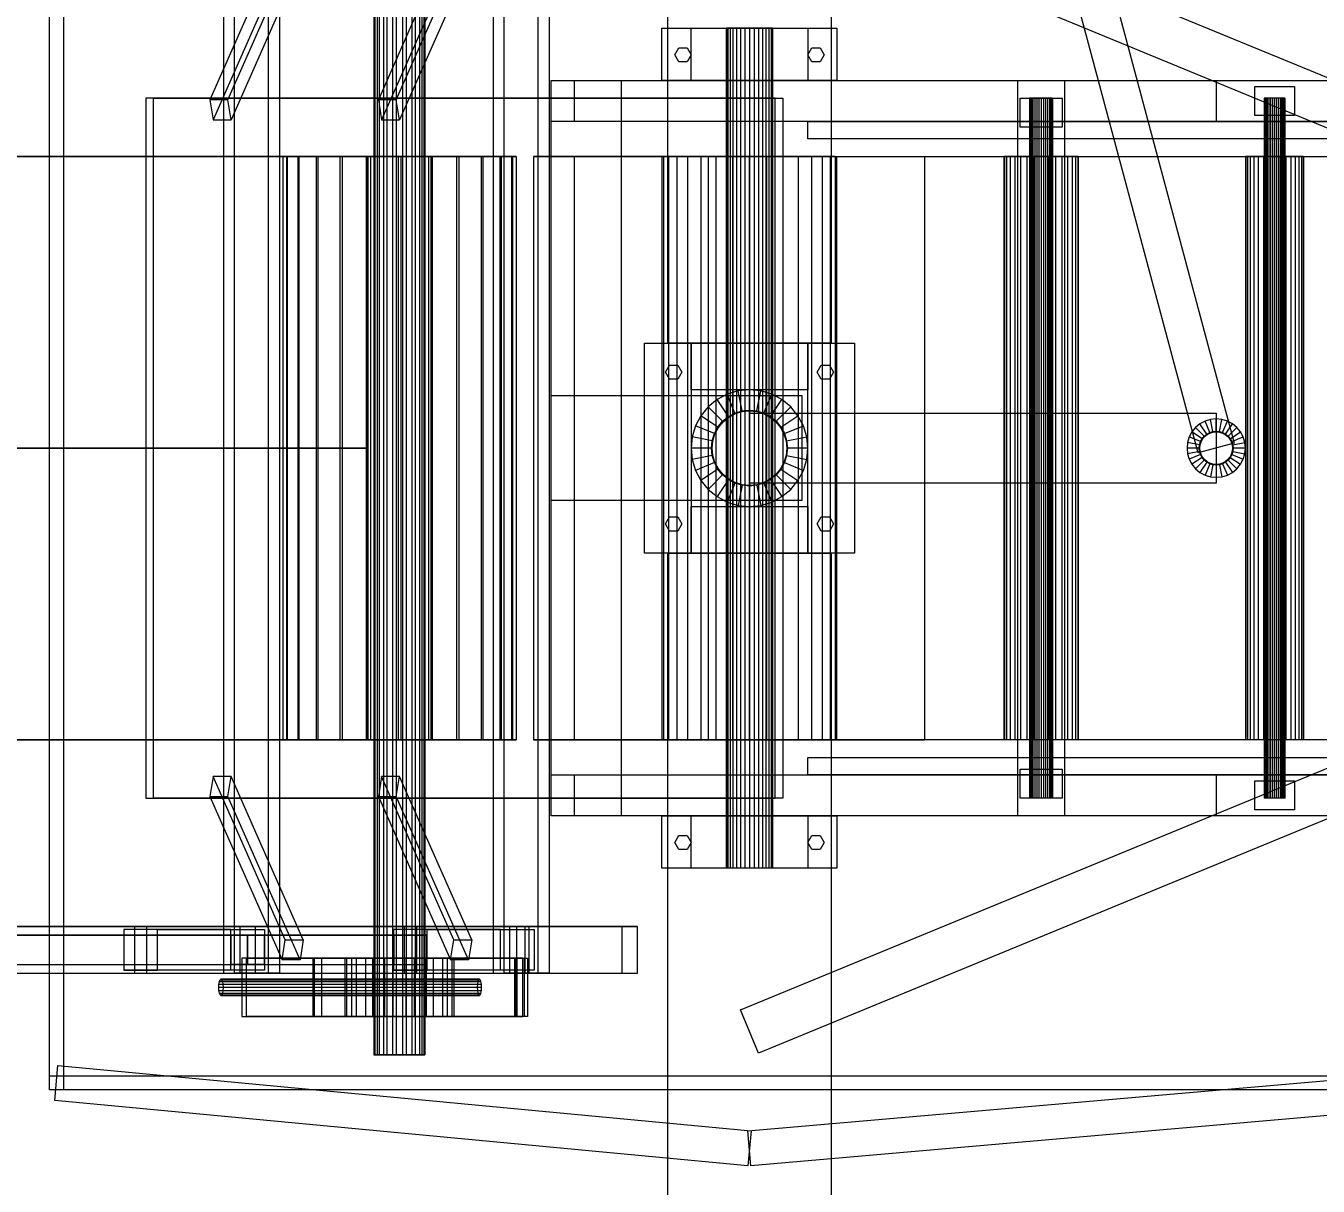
# Model space of a CAD drawing. Header units: millimetres. Extents: x -191664 to 191490, y -197311 to 10263.
# Drawn here: x 36597 to 37705, y -18632 to -17638 of the extents above; entities that cross this region are included whole.
import ezdxf

# ---------------------------------------------------------------- set-up
doc = ezdxf.new("R2010")
doc.units = ezdxf.units.MM
for name, color, linetype, lineweight in [('COTAS_INSTALACION_P', 30, 'Continuous', 0), ('superior_C03', 7, 'Continuous', 0), ('superior_C03-traverse', 7, 'Continuous', 0), ('superior_secador', 7, 'Continuous', 0)]:
    doc.layers.add(name, color=color, linetype=linetype, lineweight=lineweight)
doc.dimstyles.new('PLANTA_100', dxfattribs={"dimtxt": 250, "dimasz": 150, "dimexe": 150, "dimexo": 80, "dimgap": 100, "dimtad": 1, "dimtih": 1, "dimtoh": 1, "dimdec": 1, "dimdsep": 46, "dimcen": 0.09, "dimclrd": 1, "dimclre": 1, "dimclrt": 1, "dimadec": 0, "dimazin": 0, "dimtfac": 1, "dimtdec": 4, "dimtofl": 0, "dimtmove": 0, "dimatfit": 3, "dimfxl": 1, "dimtolj": 1, "dimtzin": 0, "dimarcsym": 0})

# ---------------------------------------------------------------- blocks, each defined once
blk = doc.blocks.new('*D5')
at = {"layer": 'COTAS_INSTALACION_P', "color": 1, "lineweight": -2, "transparency": 16777216}
for p, q in [((-1000, -18080), (-1000, -25850)), ((60117.1, -18080), (60117.1, -25850)), ((-850, -25700), (59967.1, -25700))]:
    blk.add_line(p, q, dxfattribs=at)
at = {"layer": 'COTAS_INSTALACION_P', "color": 1, "transparency": 16777216}
for points in [[(-850, -25675), (-850, -25725), (-1000, -25700)], [(59967.1, -25675), (59967.1, -25725), (60117.1, -25700)]]:
    blk.add_solid(points, dxfattribs=at)
at = {"layer": 'Defpoints', "color": 0, "transparency": 16777216}
for p in [(-1000, -18000), (60117.1, -18000), (60117.1, -25700)]:
    blk.add_point(p, dxfattribs=at)

msp = doc.modelspace()

# ---------------------------------------------------------------- linework, layer by layer
at = {"layer": 'superior_C03', "color": 9, "true_color": 0xb8c2c5}
for p, q in [((36895.27, -17480), (36895.27, -18520)), ((36895.93, -17480), (36895.93, -18520)), ((36897.94, -17480), (36897.94, -18520)), ((36899.81, -17480), (36899.81, -18520)), ((36903.53, -17480), (36903.53, -18520)), ((36906.32, -17480), (36906.32, -18520)), ((36911.19, -17480), (36911.19, -18520)), ((36914.48, -17480), (36914.48, -18520)), ((36919.75, -17480), (36919.75, -18520)), ((36923.04, -17480), (36923.04, -18520)), ((36927.91, -17480), (36927.91, -18520)), ((36930.7, -17480), (36930.7, -18520)), ((36934.42, -17480), (36934.42, -18520)), ((36936.29, -17480), (36936.29, -18520)), ((36938.3, -18520), (36938.3, -17480)), ((36938.96, -17480), (36938.96, -18520)), ((36762.28, -18462), (36762.43, -18459.32)), ((36762.43, -18464.68), (36762.28, -18462)), ((36762.28, -18462), (36983.79, -18462)), ((36762.43, -18459.32), (36762.84, -18457.05)), ((36762.43, -18459.32), (36983.93, -18459.32)), ((36762.84, -18457.05), (36763.45, -18455.53)), ((36762.84, -18457.05), (36984.34, -18457.05)), ((36763.45, -18455.53), (36764.17, -18455)), ((36763.45, -18455.53), (36984.95, -18455.53)), ((36764.17, -18455), (36764.89, -18455.53)), ((36985.67, -18455), (36764.17, -18455)), ((36764.89, -18455.53), (36765.5, -18457.05)), ((36764.89, -18455.53), (36986.39, -18455.53)), ((36765.5, -18457.05), (36765.91, -18459.32)), ((36765.5, -18457.05), (36987, -18457.05)), ((36765.91, -18459.32), (36766.05, -18462)), ((36765.91, -18459.32), (36987.41, -18459.32)), ((36766.05, -18462), (36765.91, -18464.68)), ((36766.05, -18462), (36987.56, -18462)), ((36983.93, -18459.32), (36983.79, -18462)), ((36983.79, -18462), (36983.93, -18464.68)), ((36984.34, -18457.05), (36983.93, -18459.32)), ((36984.95, -18455.53), (36984.34, -18457.05)), ((36985.67, -18455), (36984.95, -18455.53)), ((36986.39, -18455.53), (36985.67, -18455)), ((36987, -18457.05), (36986.39, -18455.53)), ((36987.41, -18459.32), (36987, -18457.05)), ((36987.56, -18462), (36987.41, -18459.32)), ((36987.41, -18464.68), (36987.56, -18462)), ((36762.84, -18466.95), (36762.43, -18464.68)), ((36762.43, -18464.68), (36983.93, -18464.68)), ((36763.45, -18468.47), (36762.84, -18466.95)), ((36762.84, -18466.95), (36984.34, -18466.95)), ((36764.17, -18469), (36763.45, -18468.47)), ((36763.45, -18468.47), (36984.95, -18468.47)), ((36764.89, -18468.47), (36764.17, -18469)), ((36764.17, -18469), (36985.67, -18469)), ((36765.5, -18466.95), (36764.89, -18468.47)), ((36764.89, -18468.47), (36986.39, -18468.47)), ((36765.91, -18464.68), (36765.5, -18466.95)), ((36765.5, -18466.95), (36987, -18466.95)), ((36765.91, -18464.68), (36987.41, -18464.68)), ((36983.93, -18464.68), (36984.34, -18466.95)), ((36984.34, -18466.95), (36984.95, -18468.47)), ((36984.95, -18468.47), (36985.67, -18469)), ((36985.67, -18469), (36986.39, -18468.47)), ((36986.39, -18468.47), (36987, -18466.95)), ((36987, -18466.95), (36987.41, -18464.68)), ((36897.94, -18520), (36895.27, -18520)), ((36895.27, -18520), (36895.93, -18520)), ((36895.93, -18520), (36899.81, -18520)), ((36903.53, -18520), (36897.94, -18520)), ((36899.81, -18520), (36906.32, -18520)), ((36911.19, -18520), (36903.53, -18520)), ((36906.32, -18520), (36914.48, -18520)), ((36919.75, -18520), (36911.19, -18520)), ((36914.48, -18520), (36923.04, -18520)), ((36927.91, -18520), (36919.75, -18520)), ((36923.04, -18520), (36930.7, -18520)), ((36934.42, -18520), (36927.91, -18520)), ((36930.7, -18520), (36936.29, -18520)), ((36938.3, -18520), (36934.42, -18520)), ((36936.29, -18520), (36938.96, -18520)), ((36938.96, -18520), (36938.3, -18520))]:
    msp.add_line(p, q, dxfattribs=at)
at = {"layer": 'superior_C03', "color": 139, "true_color": 0x354b57}
for p, q in [((36766.37, -17550), (36766.37, -18450)), ((36775.79, -18450), (36775.79, -17550)), ((36804.89, -18450), (36804.89, -17550)), ((36814.31, -17550), (36814.31, -18450)), ((36997.5, -17550), (36997.5, -18450)), ((37006.92, -18450), (37006.92, -17550)), ((37036.02, -18450), (37036.02, -17550)), ((37045.45, -17550), (37045.45, -18450)), ((36816.55, -17561.46), (36754.61, -17701.46)), ((36770.02, -17701.46), (36831.96, -17561.46)), ((36961.01, -17561.46), (36899.07, -17701.46)), ((36914.48, -17701.46), (36976.42, -17561.46)), ((36819.35, -17578.54), (36757.41, -17718.54)), ((36834.76, -17578.54), (36772.82, -17718.54)), ((36963.81, -17578.54), (36901.87, -17718.54)), ((36979.22, -17578.54), (36917.28, -17718.54)), ((36770.02, -17701.46), (36754.61, -17701.46)), ((36754.61, -17701.46), (36757.41, -17718.54)), ((36772.82, -17718.54), (36770.02, -17701.46)), ((36914.48, -17701.46), (36899.07, -17701.46)), ((36899.07, -17701.46), (36901.87, -17718.54)), ((36917.28, -17718.54), (36914.48, -17701.46)), ((36757.41, -17718.54), (36772.82, -17718.54)), ((36901.87, -17718.54), (36917.28, -17718.54)), ((36757.41, -18281.46), (36754.61, -18298.54)), ((36772.82, -18281.46), (36757.41, -18281.46)), ((36819.35, -18421.46), (36757.41, -18281.46)), ((36770.02, -18298.54), (36772.82, -18281.46)), ((36834.76, -18421.46), (36772.82, -18281.46)), ((36901.87, -18281.46), (36899.07, -18298.54)), ((36917.28, -18281.46), (36901.87, -18281.46)), ((36963.81, -18421.46), (36901.87, -18281.46)), ((36914.48, -18298.54), (36917.28, -18281.46)), ((36979.22, -18421.46), (36917.28, -18281.46)), ((36754.61, -18298.54), (36770.02, -18298.54)), ((36754.61, -18298.54), (36816.55, -18438.54)), ((36831.96, -18438.54), (36770.02, -18298.54)), ((36899.07, -18298.54), (36914.48, -18298.54)), ((36899.07, -18298.54), (36961.01, -18438.54)), ((36976.42, -18438.54), (36914.48, -18298.54)), ((36690.02, -18410), (35534.36, -18410)), ((35539.69, -18417.5), (36786.92, -18417.5)), ((36787.03, -18417.5), (35539.8, -18417.5)), ((35545.13, -18410), (36700.79, -18410)), ((36780.24, -18410), (35624.58, -18410)), ((35638.04, -18410), (36793.71, -18410)), ((36709.85, -18412.5), (36680.96, -18412.5)), ((36680.96, -18412.5), (36680.96, -18447.5)), ((36772.53, -18412.5), (36680.96, -18412.5)), ((36690.02, -18410), (36690.02, -18450)), ((36700.79, -18410), (36690.02, -18410)), ((36921.16, -18410), (36690.02, -18410)), ((36700.79, -18450), (36700.79, -18410)), ((36700.79, -18410), (36931.93, -18410)), ((36709.85, -18447.5), (36709.85, -18412.5)), ((36709.85, -18412.5), (36801.42, -18412.5)), ((36772.53, -18447.5), (36772.53, -18412.5)), ((36772.53, -18412.5), (36801.42, -18412.5)), ((36772.84, -18417.5), (36801.11, -18417.5)), ((36772.84, -18442.5), (36772.84, -18417.5)), ((36912.41, -18417.5), (36772.84, -18417.5)), ((36780.24, -18410), (36780.24, -18450)), ((36793.71, -18410), (36780.24, -18410)), ((37011.37, -18410), (36780.24, -18410)), ((36786.92, -18442.5), (36786.92, -18417.5)), ((36786.92, -18417.5), (36787.03, -18417.5)), ((36787.03, -18417.5), (36787.03, -18442.5)), ((36793.71, -18450), (36793.71, -18410)), ((36793.71, -18410), (37024.84, -18410)), ((36801.11, -18417.5), (36801.11, -18442.5)), ((36801.11, -18417.5), (36940.67, -18417.5)), ((36801.42, -18412.5), (36801.42, -18447.5)), ((36940.99, -18412.5), (36912.1, -18412.5)), ((36912.1, -18412.5), (36912.1, -18447.5)), ((37003.66, -18412.5), (36912.1, -18412.5)), ((36912.41, -18417.5), (36912.41, -18442.5)), ((36940.67, -18417.5), (36912.41, -18417.5)), ((36921.16, -18410), (36921.16, -18450)), ((36931.93, -18410), (36921.16, -18410)), ((37017.46, -18410), (36921.16, -18410)), ((36931.93, -18450), (36931.93, -18410)), ((36931.93, -18410), (37028.23, -18410)), ((36940.67, -18442.5), (36940.67, -18417.5)), ((36940.99, -18447.5), (36940.99, -18412.5)), ((36940.99, -18412.5), (37032.55, -18412.5)), ((37003.66, -18447.5), (37003.66, -18412.5)), ((37003.66, -18412.5), (37032.55, -18412.5)), ((37011.37, -18410), (37011.37, -18450)), ((37024.84, -18410), (37011.37, -18410)), ((37107.68, -18410), (37011.37, -18410)), ((37017.46, -18410), (37017.46, -18450)), ((37028.23, -18410), (37017.46, -18410)), ((37024.84, -18450), (37024.84, -18410)), ((37024.84, -18410), (37121.14, -18410)), ((37028.23, -18450), (37028.23, -18410)), ((37032.55, -18412.5), (37032.55, -18447.5)), ((37107.68, -18410), (37107.68, -18450)), ((37121.14, -18410), (37107.68, -18410)), ((37121.14, -18450), (37121.14, -18410)), ((36816.55, -18438.54), (36819.35, -18421.46)), ((36819.35, -18421.46), (36834.76, -18421.46)), ((36834.76, -18421.46), (36831.96, -18438.54)), ((36961.01, -18438.54), (36963.81, -18421.46)), ((36963.81, -18421.46), (36979.22, -18421.46)), ((36979.22, -18421.46), (36976.42, -18438.54)), ((36831.96, -18438.54), (36816.55, -18438.54)), ((37016.18, -18437), (36842.83, -18437)), ((36842.83, -18437), (36842.83, -18487)), ((36844.45, -18437), (36842.83, -18437)), ((36844.45, -18487), (36844.45, -18437)), ((36844.45, -18437), (37017.79, -18437)), ((36976.42, -18438.54), (36961.01, -18438.54)), ((37016.18, -18487), (37016.18, -18437)), ((37016.18, -18437), (37017.79, -18437)), ((37017.79, -18437), (37017.79, -18487)), ((35534.36, -18450), (36690.02, -18450)), ((35539.69, -18442.5), (36786.92, -18442.5)), ((35539.8, -18442.5), (36787.03, -18442.5)), ((35545.13, -18450), (36700.79, -18450)), ((35624.58, -18450), (36780.24, -18450)), ((35638.04, -18450), (36793.71, -18450)), ((36680.96, -18447.5), (36709.85, -18447.5)), ((36772.53, -18447.5), (36680.96, -18447.5)), ((36690.02, -18450), (36700.79, -18450)), ((36690.02, -18450), (36921.16, -18450)), ((36700.79, -18450), (36931.93, -18450)), ((36801.42, -18447.5), (36709.85, -18447.5)), ((36766.37, -18450), (36804.89, -18450)), ((36766.37, -18450), (36775.79, -18450)), ((36801.42, -18447.5), (36772.53, -18447.5)), ((36801.11, -18442.5), (36772.84, -18442.5)), ((36772.84, -18442.5), (36912.41, -18442.5)), ((36814.31, -18450), (36775.79, -18450)), ((36780.24, -18450), (36793.71, -18450)), ((36780.24, -18450), (37011.37, -18450)), ((36787.03, -18442.5), (36786.92, -18442.5)), ((36793.71, -18450), (37024.84, -18450)), ((36801.11, -18442.5), (36940.67, -18442.5)), ((36814.31, -18450), (36804.89, -18450)), ((36912.1, -18447.5), (36940.99, -18447.5)), ((37003.66, -18447.5), (36912.1, -18447.5)), ((36912.41, -18442.5), (36940.67, -18442.5)), ((36921.16, -18450), (36931.93, -18450)), ((36921.16, -18450), (37017.46, -18450)), ((36931.93, -18450), (37028.23, -18450)), ((37032.55, -18447.5), (36940.99, -18447.5)), ((36997.5, -18450), (37036.02, -18450)), ((36997.5, -18450), (37006.92, -18450)), ((37032.55, -18447.5), (37003.66, -18447.5)), ((37045.45, -18450), (37006.92, -18450)), ((37011.37, -18450), (37024.84, -18450)), ((37011.37, -18450), (37107.68, -18450)), ((37017.46, -18450), (37028.23, -18450)), ((37024.84, -18450), (37121.14, -18450)), ((37045.45, -18450), (37036.02, -18450)), ((37107.68, -18450), (37121.14, -18450)), ((36842.83, -18487), (37016.18, -18487)), ((36842.83, -18487), (36844.45, -18487)), ((37017.79, -18487), (36844.45, -18487)), ((37017.79, -18487), (37016.18, -18487))]:
    msp.add_line(p, q, dxfattribs=at)
at = {"layer": 'superior_C03', "color": 9, "true_color": 0xb5c3c9}
for p, q in [((37239.05, -17700), (36699.74, -17700)), ((36699.74, -17700), (36699.74, -18300)), ((36706.47, -17700), (36699.74, -17700)), ((36706.47, -18300), (36706.47, -17700)), ((36706.47, -17700), (37245.78, -17700)), ((37239.05, -18300), (37239.05, -17700)), ((37239.05, -17700), (37245.78, -17700)), ((37245.78, -17700), (37245.78, -18300)), ((36699.74, -18300), (37239.05, -18300)), ((36699.74, -18300), (36706.47, -18300)), ((37245.78, -18300), (36706.47, -18300)), ((37245.78, -18300), (37239.05, -18300))]:
    msp.add_line(p, q, dxfattribs=at)
at = {"layer": 'superior_C03', "color": 251, "true_color": 0x586d65}
for p, q in [((27467.6, -17750), (36944.05, -17750)), ((36945.39, -17750), (27468.94, -17750)), ((36944.05, -17750), (36944.05, -18250)), ((36945.39, -17750), (36944.05, -17750)), ((36945.39, -18250), (36945.39, -17750)), ((36944.05, -18250), (27467.6, -18250)), ((27468.94, -18250), (36945.39, -18250)), ((36944.05, -18250), (36945.39, -18250))]:
    msp.add_line(p, q, dxfattribs=at)
at = {"layer": 'superior_C03', "color": 139, "true_color": 0x345e4e}
for p, q in [((36243.32, -17750), (36888.57, -17750)), ((36890.18, -17750), (36244.94, -17750)), ((36888.57, -17750), (36888.57, -18000)), ((36888.57, -17750), (36890.18, -17750)), ((36890.18, -18000), (36890.18, -17750)), ((36243.32, -18000), (36888.57, -18000)), ((36890.18, -18000), (36244.94, -18000)), ((36888.57, -18000), (36888.57, -18250)), ((36890.18, -18000), (36888.57, -18000)), ((36890.18, -18250), (36890.18, -18000)), ((36243.32, -18250), (36888.57, -18250)), ((36244.94, -18250), (36890.18, -18250)), ((36888.57, -18250), (36890.18, -18250))]:
    msp.add_line(p, q, dxfattribs=at)
at = {"layer": 'superior_C03', "color": 8, "true_color": 0x697a83}
for p, q in [((36820.81, -17750), (36817.12, -17750)), ((36817.12, -17750), (36820.25, -17750)), ((36817.12, -17750), (36817.12, -18250)), ((36820.25, -17750), (36829.97, -17750)), ((36820.25, -17750), (36820.25, -18250)), ((36831.06, -17750), (36820.81, -17750)), ((36820.81, -17750), (36820.81, -18250)), ((36829.97, -17750), (36845.64, -17750)), ((36829.97, -17750), (36829.97, -18250)), ((36847.18, -17750), (36831.06, -17750)), ((36831.06, -17750), (36831.06, -18250)), ((36845.64, -17750), (36866.18, -17750)), ((36845.64, -17750), (36845.64, -18250)), ((36868.06, -17750), (36847.18, -17750)), ((36847.18, -17750), (36847.18, -18250)), ((36866.18, -17750), (36890.18, -17750)), ((36866.18, -17750), (36866.18, -18250)), ((36892.29, -17750), (36868.06, -17750)), ((36868.06, -17750), (36868.06, -18250)), ((36890.18, -17750), (36916.03, -17750)), ((36890.18, -17750), (36890.18, -18250)), ((36918.2, -17750), (36892.29, -17750)), ((36892.29, -17750), (36892.29, -18250)), ((36916.03, -17750), (36941.95, -17750)), ((36916.03, -17750), (36916.03, -18250)), ((36944.05, -17750), (36918.2, -17750)), ((36918.2, -17750), (36918.2, -18250)), ((36941.95, -17750), (36966.17, -17750)), ((36941.95, -17750), (36941.95, -18250)), ((36968.05, -17750), (36944.05, -17750)), ((36966.17, -17750), (36987.05, -17750)), ((36966.17, -17750), (36966.17, -18250)), ((36988.59, -17750), (36968.05, -17750)), ((36968.05, -17750), (36968.05, -18250)), ((36987.05, -17750), (37003.17, -17750)), ((36987.05, -17750), (36987.05, -18250)), ((37004.26, -17750), (36988.59, -17750)), ((36988.59, -17750), (36988.59, -18250)), ((37003.17, -17750), (37013.42, -17750)), ((37003.17, -17750), (37003.17, -18250)), ((37013.98, -17750), (37004.26, -17750)), ((37004.26, -17750), (37004.26, -18250)), ((37013.42, -17750), (37017.11, -17750)), ((37013.42, -18250), (37013.42, -17750)), ((37017.11, -17750), (37013.98, -17750)), ((37013.98, -17750), (37013.98, -18250)), ((37017.11, -17750), (37017.11, -18250)), ((36820.25, -18250), (36817.12, -18250)), ((36817.12, -18250), (36820.81, -18250)), ((36829.97, -18250), (36820.25, -18250)), ((36820.81, -18250), (36831.06, -18250)), ((36845.64, -18250), (36829.97, -18250)), ((36831.06, -18250), (36847.18, -18250)), ((36866.18, -18250), (36845.64, -18250)), ((36847.18, -18250), (36868.06, -18250)), ((36890.18, -18250), (36866.18, -18250)), ((36868.06, -18250), (36892.29, -18250)), ((36916.03, -18250), (36890.18, -18250)), ((36892.29, -18250), (36918.2, -18250)), ((36941.95, -18250), (36916.03, -18250)), ((36918.2, -18250), (36944.05, -18250)), ((36966.17, -18250), (36941.95, -18250)), ((36944.05, -18250), (36968.05, -18250)), ((36987.05, -18250), (36966.17, -18250)), ((36968.05, -18250), (36988.59, -18250)), ((37003.17, -18250), (36987.05, -18250)), ((36988.59, -18250), (37004.26, -18250)), ((37013.42, -18250), (37003.17, -18250)), ((37004.26, -18250), (37013.98, -18250)), ((37017.11, -18250), (37013.42, -18250)), ((37013.98, -18250), (37017.11, -18250))]:
    msp.add_line(p, q, dxfattribs=at)
at = {"layer": 'superior_C03', "color": 43, "true_color": 0xd6b34e}
for p, q in [((37022.85, -18437), (36782.08, -18437)), ((36782.08, -18437), (36782.08, -18487)), ((36786.12, -18437), (36782.08, -18437)), ((36786.12, -18487), (36786.12, -18437)), ((36786.12, -18437), (37026.89, -18437)), ((37022.85, -18487), (37022.85, -18437)), ((37022.85, -18437), (37026.89, -18437)), ((37026.89, -18437), (37026.89, -18487)), ((36782.08, -18487), (37022.85, -18487)), ((36782.08, -18487), (36786.12, -18487)), ((37026.89, -18487), (36786.12, -18487)), ((37026.89, -18487), (37022.85, -18487))]:
    msp.add_line(p, q, dxfattribs=at)
at = {"layer": 'superior_C03', "color": 145, "true_color": 0x3e8091}
for p, q in [((37017.26, -18437), (36843.91, -18437)), ((36843.91, -18437), (36843.91, -18487)), ((36850.64, -18437), (36843.91, -18437)), ((36850.64, -18487), (36850.64, -18437)), ((36850.64, -18437), (37023.99, -18437)), ((37017.26, -18487), (37017.26, -18437)), ((37017.26, -18437), (37023.99, -18437)), ((37023.99, -18437), (37023.99, -18487)), ((36843.91, -18487), (37017.26, -18487)), ((36843.91, -18487), (36850.64, -18487)), ((37023.99, -18487), (36850.64, -18487)), ((37023.99, -18487), (37017.26, -18487))]:
    msp.add_line(p, q, dxfattribs=at)
at = {"layer": 'superior_C03', "color": 147, "true_color": 0x24748b}
for p, q in [((36871.85, -18437), (36870.45, -18437)), ((36870.45, -18437), (36876.16, -18437)), ((36870.45, -18437), (36870.45, -18487)), ((36880.14, -18437), (36871.85, -18437)), ((36871.85, -18437), (36871.85, -18487)), ((36876.16, -18437), (36888.1, -18437)), ((36876.16, -18437), (36876.16, -18487)), ((36894.06, -18437), (36880.14, -18437)), ((36880.14, -18437), (36880.14, -18487)), ((36888.1, -18437), (36904.46, -18437)), ((36888.1, -18437), (36888.1, -18487)), ((36911.49, -18437), (36894.06, -18437)), ((36894.06, -18437), (36894.06, -18487)), ((36904.46, -18437), (36922.74, -18437)), ((36904.46, -18437), (36904.46, -18487)), ((36929.77, -18437), (36911.49, -18437)), ((36911.49, -18437), (36911.49, -18487)), ((36922.74, -18437), (36940.17, -18437)), ((36922.74, -18437), (36922.74, -18487)), ((36946.13, -18437), (36929.77, -18437)), ((36929.77, -18437), (36929.77, -18487)), ((36940.17, -18437), (36954.09, -18437)), ((36940.17, -18437), (36940.17, -18487)), ((36958.07, -18437), (36946.13, -18437)), ((36946.13, -18437), (36946.13, -18487)), ((36954.09, -18437), (36962.38, -18437)), ((36954.09, -18437), (36954.09, -18487)), ((36963.78, -18437), (36958.07, -18437)), ((36958.07, -18437), (36958.07, -18487)), ((36962.38, -18437), (36963.78, -18437)), ((36962.38, -18487), (36962.38, -18437)), ((36963.78, -18437), (36963.78, -18487)), ((36876.16, -18487), (36870.45, -18487)), ((36870.45, -18487), (36871.85, -18487)), ((36871.85, -18487), (36880.14, -18487)), ((36888.1, -18487), (36876.16, -18487)), ((36880.14, -18487), (36894.06, -18487)), ((36904.46, -18487), (36888.1, -18487)), ((36894.06, -18487), (36911.49, -18487)), ((36922.74, -18487), (36904.46, -18487)), ((36911.49, -18487), (36929.77, -18487)), ((36940.17, -18487), (36922.74, -18487)), ((36929.77, -18487), (36946.13, -18487)), ((36954.09, -18487), (36940.17, -18487)), ((36946.13, -18487), (36958.07, -18487)), ((36962.38, -18487), (36954.09, -18487)), ((36958.07, -18487), (36963.78, -18487)), ((36963.78, -18487), (36962.38, -18487))]:
    msp.add_line(p, q, dxfattribs=at)
at = {"layer": 'superior_C03-traverse', "color": 252, "true_color": 0x85969e}
for p, q in [((37182.12, -17750), (37032.12, -17750)), ((37032.12, -17750), (37067.12, -17750)), ((37032.12, -17750), (37032.12, -18250)), ((37067.12, -17750), (37367.12, -17750)), ((37067.12, -18250), (37067.12, -17750)), ((37182.12, -18250), (37182.12, -17750)), ((37182.12, -17750), (37367.12, -17750)), ((37367.12, -17750), (37367.12, -18250)), ((37032.12, -18250), (37182.12, -18250)), ((37067.12, -18250), (37032.12, -18250)), ((37367.12, -18250), (37067.12, -18250)), ((37182.12, -18250), (37367.12, -18250))]:
    msp.add_line(p, q, dxfattribs=at)
at = {"layer": 'superior_secador', "color": 33, "true_color": 0xb6a25b}
for p, q in [((36617.12, -18550), (36617.12, -16738)), ((36629.12, -16738), (36629.12, -18550)), ((36617.12, -18550), (36617.12, -18538)), ((36617.12, -18538), (37867.12, -18538)), ((37867.12, -18550), (36617.12, -18550)), ((36629.12, -18550), (36617.12, -18550))]:
    msp.add_line(p, q, dxfattribs=at)
at = {"layer": 'superior_secador', "color": 253, "true_color": 0xa1afb6}
for p, q in [((37356.15, -16962.8), (37632.57, -17995.86)), ((37601.66, -18004.14), (37325.24, -16971.07)), ((37632.57, -17995.86), (37601.66, -18004.14))]:
    msp.add_line(p, q, dxfattribs=at)
at = {"layer": 'superior_secador', "color": 253, "true_color": 0xa6b3ba}
for p, q in [((37147.12, -17910), (37147.12, -17300)), ((37287.12, -17300), (37287.12, -17910)), ((37142.12, -17685), (37142.12, -17640)), ((37142.12, -17640), (37292.12, -17640)), ((37292.12, -17640), (37292.12, -17685)), ((37047.12, -18315), (37047.12, -17685)), ((37047.12, -17685), (37107.12, -17685)), ((37047.12, -17720), (37047.12, -17685)), ((37107.12, -17685), (37107.12, -18315)), ((37107.12, -17685), (37107.12, -17720)), ((37292.12, -17685), (37142.12, -17685)), ((37447.12, -18315), (37447.12, -17685)), ((37447.12, -17685), (37487.12, -17685)), ((37487.12, -17685), (37487.12, -18315)), ((37650.12, -17715), (37650.12, -17690)), ((37650.12, -17690), (37684.12, -17690)), ((37684.12, -17690), (37684.12, -17715)), ((37449.12, -17725), (37449.12, -17700)), ((37449.12, -17700), (37485.12, -17700)), ((37485.12, -17700), (37485.12, -17725)), ((37107.12, -17720), (37047.12, -17720)), ((37684.12, -17715), (37650.12, -17715)), ((37485.12, -17725), (37449.12, -17725)), ((37127.12, -18090), (37127.12, -17910)), ((37127.12, -17910), (37167.12, -17910)), ((37287.12, -17910), (37147.12, -17910)), ((37167.12, -17910), (37167.12, -18090)), ((37167.12, -17950), (37167.12, -17910)), ((37167.12, -17910), (37267.12, -17910)), ((37267.12, -18090), (37267.12, -17910)), ((37267.12, -17910), (37307.12, -17910)), ((37267.12, -17910), (37267.12, -17950)), ((37307.12, -17910), (37307.12, -18090)), ((37267.12, -17950), (37167.12, -17950)), ((37047.12, -18045), (37047.12, -17955)), ((37047.12, -17955), (37262.12, -17955)), ((37262.12, -17955), (37262.12, -18045)), ((37262.12, -18045), (37047.12, -18045)), ((37167.12, -18090), (37167.12, -18050)), ((37167.12, -18050), (37267.12, -18050)), ((37267.12, -18050), (37267.12, -18090)), ((37167.12, -18090), (37127.12, -18090)), ((37147.12, -18700), (37147.12, -18090)), ((37147.12, -18090), (37287.12, -18090)), ((37267.12, -18090), (37167.12, -18090)), ((37307.12, -18090), (37267.12, -18090)), ((37287.12, -18090), (37287.12, -18700)), ((37047.12, -18315), (37047.12, -18280)), ((37047.12, -18280), (37107.12, -18280)), ((37107.12, -18280), (37107.12, -18315)), ((37449.12, -18300), (37449.12, -18275)), ((37449.12, -18275), (37485.12, -18275)), ((37485.12, -18275), (37485.12, -18300)), ((37650.12, -18310), (37650.12, -18285)), ((37650.12, -18285), (37684.12, -18285)), ((37684.12, -18285), (37684.12, -18310)), ((37485.12, -18300), (37449.12, -18300)), ((37107.12, -18315), (37047.12, -18315)), ((37142.12, -18360), (37142.12, -18315)), ((37142.12, -18315), (37292.12, -18315)), ((37292.12, -18315), (37292.12, -18360)), ((37487.12, -18315), (37447.12, -18315)), ((37684.12, -18310), (37650.12, -18310)), ((37292.12, -18360), (37142.12, -18360)), ((36617.12, -18538), (36629.12, -18538)), ((36629.12, -18538), (36629.12, -18550))]:
    msp.add_line(p, q, dxfattribs=at)
at = {"layer": 'superior_secador', "color": 8, "true_color": 0x667c87}
for p, q in [((37224.74, -17481.51), (37754.5, -17699.83)), ((37739.26, -17736.81), (37209.5, -17518.49)), ((37209.5, -18481.51), (37739.26, -18263.19)), ((37754.5, -18300.17), (37224.74, -18518.49)), ((37224.74, -18518.49), (37209.5, -18481.51)), ((36621.71, -18558.93), (36624.52, -18529.07)), ((36624.52, -18529.07), (37218.52, -18585.07)), ((37215.82, -18585.06), (37859.82, -18529.06)), ((37215.71, -18614.93), (36621.71, -18558.93)), ((37862.42, -18558.94), (37218.42, -18614.94)), ((37218.52, -18585.07), (37215.71, -18614.93)), ((37218.42, -18614.94), (37215.82, -18585.06))]:
    msp.add_line(p, q, dxfattribs=at)
at = {"layer": 'superior_secador', "color": 137, "true_color": 0x48778a}
for p, q in [((37167.12, -17685), (37167.12, -17640)), ((37167.12, -17640), (37267.12, -17640)), ((37267.12, -17640), (37267.12, -17685)), ((37267.12, -17685), (37167.12, -17685)), ((37167.12, -18360), (37167.12, -18315)), ((37167.12, -18315), (37267.12, -18315)), ((37267.12, -18315), (37267.12, -18360)), ((37267.12, -18360), (37167.12, -18360))]:
    msp.add_line(p, q, dxfattribs=at)
at = {"layer": 'superior_secador', "color": 253, "true_color": 0xa8b4b9}
for p, q in [((37197.5, -17640), (37197.12, -17640)), ((37197.12, -17640), (37197.12, -18360)), ((37198.64, -17640), (37197.5, -17640)), ((37197.5, -17640), (37197.5, -18360)), ((37200.49, -17640), (37198.64, -17640)), ((37198.64, -17640), (37198.64, -18360)), ((37202.97, -17640), (37200.49, -17640)), ((37200.49, -17640), (37200.49, -18360)), ((37206, -17640), (37202.97, -17640)), ((37202.97, -17640), (37202.97, -18360)), ((37209.46, -17640), (37206, -17640)), ((37206, -17640), (37206, -18360)), ((37213.21, -17640), (37209.46, -17640)), ((37209.46, -17640), (37209.46, -18360)), ((37217.12, -17640), (37213.21, -17640)), ((37213.21, -17640), (37213.21, -18360)), ((37221.02, -17640), (37217.12, -17640)), ((37217.12, -17640), (37217.12, -18360)), ((37224.77, -17640), (37221.02, -17640)), ((37221.02, -17640), (37221.02, -18360)), ((37228.23, -17640), (37224.77, -17640)), ((37224.77, -17640), (37224.77, -18360)), ((37231.26, -17640), (37228.23, -17640)), ((37228.23, -17640), (37228.23, -18360)), ((37233.75, -17640), (37231.26, -17640)), ((37231.26, -17640), (37231.26, -18360)), ((37235.59, -17640), (37233.75, -17640)), ((37233.75, -17640), (37233.75, -18360)), ((37236.73, -17640), (37235.59, -17640)), ((37235.59, -17640), (37235.59, -18360)), ((37236.73, -17640), (37237.12, -17640)), ((37236.73, -17640), (37236.73, -18360)), ((37237.12, -18360), (37237.12, -17640)), ((37457.31, -17700), (37457.12, -17700)), ((37457.12, -17700), (37457.12, -18300)), ((37457.88, -17700), (37457.31, -17700)), ((37457.31, -17700), (37457.31, -18300)), ((37458.8, -17700), (37457.88, -17700)), ((37457.88, -17700), (37457.88, -18300)), ((37460.04, -17700), (37458.8, -17700)), ((37458.8, -17700), (37458.8, -18300)), ((37461.56, -17700), (37460.04, -17700)), ((37460.04, -17700), (37460.04, -18300)), ((37463.29, -17700), (37461.56, -17700)), ((37461.56, -17700), (37461.56, -18300)), ((37465.16, -17700), (37463.29, -17700)), ((37463.29, -17700), (37463.29, -18300)), ((37467.12, -17700), (37465.16, -17700)), ((37465.16, -17700), (37465.16, -18300)), ((37469.07, -17700), (37467.12, -17700)), ((37467.12, -17700), (37467.12, -18300)), ((37470.94, -17700), (37469.07, -17700)), ((37469.07, -17700), (37469.07, -18300)), ((37472.67, -17700), (37470.94, -17700)), ((37470.94, -17700), (37470.94, -18300)), ((37474.19, -17700), (37472.67, -17700)), ((37472.67, -17700), (37472.67, -18300)), ((37475.43, -17700), (37474.19, -17700)), ((37474.19, -17700), (37474.19, -18300)), ((37476.35, -17700), (37475.43, -17700)), ((37475.43, -17700), (37475.43, -18300)), ((37476.92, -17700), (37476.35, -17700)), ((37476.35, -17700), (37476.35, -18300)), ((37476.92, -17700), (37477.12, -17700)), ((37476.92, -17700), (37476.92, -18300)), ((37477.12, -18300), (37477.12, -17700)), ((37658.29, -17700), (37658.12, -17700)), ((37658.12, -17700), (37658.12, -18300)), ((37658.8, -17700), (37658.29, -17700)), ((37658.29, -17700), (37658.29, -18300)), ((37659.63, -17700), (37658.8, -17700)), ((37658.8, -17700), (37658.8, -18300)), ((37660.75, -17700), (37659.63, -17700)), ((37659.63, -17700), (37659.63, -18300)), ((37662.12, -17700), (37660.75, -17700)), ((37660.75, -17700), (37660.75, -18300)), ((37663.67, -17700), (37662.12, -17700)), ((37662.12, -17700), (37662.12, -18300)), ((37665.36, -17700), (37663.67, -17700)), ((37663.67, -17700), (37663.67, -18300)), ((37667.12, -17700), (37665.36, -17700)), ((37665.36, -17700), (37665.36, -18300)), ((37668.87, -17700), (37667.12, -17700)), ((37667.12, -17700), (37667.12, -18300)), ((37670.56, -17700), (37668.87, -17700)), ((37668.87, -17700), (37668.87, -18300)), ((37672.12, -17700), (37670.56, -17700)), ((37670.56, -17700), (37670.56, -18300)), ((37673.48, -17700), (37672.12, -17700)), ((37672.12, -17700), (37672.12, -18300)), ((37674.6, -17700), (37673.48, -17700)), ((37673.48, -17700), (37673.48, -18300)), ((37675.43, -17700), (37674.6, -17700)), ((37674.6, -17700), (37674.6, -18300)), ((37675.94, -17700), (37675.43, -17700)), ((37675.43, -17700), (37675.43, -18300)), ((37675.94, -17700), (37676.12, -17700)), ((37675.94, -17700), (37675.94, -18300)), ((37676.12, -18300), (37676.12, -17700)), ((37143.56, -17750), (37142.12, -17750)), ((37142.12, -17750), (37142.12, -18250)), ((37147.82, -17750), (37143.56, -17750)), ((37143.56, -17750), (37143.56, -18250)), ((37154.76, -17750), (37147.82, -17750)), ((37147.82, -17750), (37147.82, -18250)), ((37164.08, -17750), (37154.76, -17750)), ((37154.76, -17750), (37154.76, -18250)), ((37175.45, -17750), (37164.08, -17750)), ((37164.08, -17750), (37164.08, -18250)), ((37188.41, -17750), (37175.45, -17750)), ((37175.45, -17750), (37175.45, -18250)), ((37202.48, -17750), (37188.41, -17750)), ((37188.41, -17750), (37188.41, -18250)), ((37217.12, -17750), (37202.48, -17750)), ((37202.48, -17750), (37202.48, -18250)), ((37231.75, -17750), (37217.12, -17750)), ((37245.82, -17750), (37231.75, -17750)), ((37231.75, -17750), (37231.75, -18250)), ((37258.78, -17750), (37245.82, -17750)), ((37245.82, -17750), (37245.82, -18250)), ((37270.15, -17750), (37258.78, -17750)), ((37258.78, -17750), (37258.78, -18250)), ((37279.48, -17750), (37270.15, -17750)), ((37270.15, -17750), (37270.15, -18250)), ((37286.41, -17750), (37279.48, -17750)), ((37279.48, -17750), (37279.48, -18250)), ((37290.67, -17750), (37286.41, -17750)), ((37286.41, -17750), (37286.41, -18250)), ((37290.67, -17750), (37292.12, -17750)), ((37290.67, -17750), (37290.67, -18250)), ((37292.12, -18250), (37292.12, -17750)), ((37435.73, -17750), (37435.12, -17750)), ((37435.12, -17750), (37435.12, -18250)), ((37437.55, -17750), (37435.73, -17750)), ((37435.73, -17750), (37435.73, -18250)), ((37440.51, -17750), (37437.55, -17750)), ((37437.55, -17750), (37437.55, -18250)), ((37444.49, -17750), (37440.51, -17750)), ((37440.51, -17750), (37440.51, -18250)), ((37449.34, -17750), (37444.49, -17750)), ((37444.49, -17750), (37444.49, -18250)), ((37454.87, -17750), (37449.34, -17750)), ((37449.34, -17750), (37449.34, -18250)), ((37460.87, -17750), (37454.87, -17750)), ((37454.87, -17750), (37454.87, -18250)), ((37467.12, -17750), (37460.87, -17750)), ((37460.87, -17750), (37460.87, -18250)), ((37473.36, -17750), (37467.12, -17750)), ((37467.12, -17750), (37467.12, -18250)), ((37479.36, -17750), (37473.36, -17750)), ((37473.36, -17750), (37473.36, -18250)), ((37484.89, -17750), (37479.36, -17750)), ((37479.36, -17750), (37479.36, -18250)), ((37489.74, -17750), (37484.89, -17750)), ((37484.89, -17750), (37484.89, -18250)), ((37493.72, -17750), (37489.74, -17750)), ((37489.74, -17750), (37489.74, -18250)), ((37496.68, -17750), (37493.72, -17750)), ((37493.72, -17750), (37493.72, -18250)), ((37498.5, -17750), (37496.68, -17750)), ((37496.68, -17750), (37496.68, -18250)), ((37498.5, -17750), (37499.12, -17750)), ((37498.5, -17750), (37498.5, -18250)), ((37499.12, -18250), (37499.12, -17750)), ((37642.6, -17750), (37642.12, -17750)), ((37642.12, -17750), (37642.12, -18250)), ((37644.02, -17750), (37642.6, -17750)), ((37642.6, -17750), (37642.6, -18250)), ((37646.33, -17750), (37644.02, -17750)), ((37644.02, -17750), (37644.02, -18250)), ((37649.44, -17750), (37646.33, -17750)), ((37646.33, -17750), (37646.33, -18250)), ((37653.23, -17750), (37649.44, -17750)), ((37649.44, -17750), (37649.44, -18250)), ((37657.55, -17750), (37653.23, -17750)), ((37653.23, -17750), (37653.23, -18250)), ((37662.24, -17750), (37657.55, -17750)), ((37657.55, -17750), (37657.55, -18250)), ((37667.12, -17750), (37662.24, -17750)), ((37662.24, -17750), (37662.24, -18250)), ((37671.99, -17750), (37667.12, -17750)), ((37667.12, -17750), (37667.12, -18250)), ((37676.68, -17750), (37671.99, -17750)), ((37671.99, -17750), (37671.99, -18250)), ((37681.01, -17750), (37676.68, -17750)), ((37676.68, -17750), (37676.68, -18250)), ((37684.79, -17750), (37681.01, -17750)), ((37681.01, -17750), (37681.01, -18250)), ((37687.9, -17750), (37684.79, -17750)), ((37684.79, -17750), (37684.79, -18250)), ((37690.21, -17750), (37687.9, -17750)), ((37687.9, -17750), (37687.9, -18250)), ((37691.64, -17750), (37690.21, -17750)), ((37690.21, -17750), (37690.21, -18250)), ((37691.64, -17750), (37692.12, -17750)), ((37691.64, -17750), (37691.64, -18250)), ((37692.12, -18250), (37692.12, -17750)), ((37194.49, -17977.37), (37199.34, -17973.39)), ((37199.34, -17973.39), (37204.87, -17970.44)), ((37204.87, -17970.44), (37210.87, -17968.61)), ((37210.87, -17968.61), (37217.12, -17968)), ((37217.12, -17968), (37223.36, -17968.61)), ((37223.36, -17968.61), (37229.36, -17970.44)), ((37229.36, -17970.44), (37234.89, -17973.39)), ((37234.89, -17973.39), (37239.74, -17977.37)), ((37187.55, -17987.75), (37190.51, -17982.22)), ((37190.51, -17982.22), (37194.49, -17977.37)), ((37239.74, -17977.37), (37243.72, -17982.22)), ((37243.72, -17982.22), (37246.68, -17987.75)), ((37614.38, -17986.27), (37617.12, -17986)), ((37617.12, -17986), (37619.85, -17986.27)), ((37185.12, -18000), (37185.73, -17993.76)), ((37185.73, -17993.76), (37187.55, -17987.75)), ((37246.68, -17987.75), (37248.5, -17993.76)), ((37248.5, -17993.76), (37249.12, -18000)), ((37603.12, -18000), (37603.38, -17997.27)), ((37603.38, -17997.27), (37604.18, -17994.64)), ((37604.18, -17994.64), (37605.48, -17992.22)), ((37605.48, -17992.22), (37607.22, -17990.1)), ((37607.22, -17990.1), (37609.34, -17988.36)), ((37609.34, -17988.36), (37611.76, -17987.07)), ((37611.76, -17987.07), (37614.38, -17986.27)), ((37619.85, -17986.27), (37622.47, -17987.07)), ((37622.47, -17987.07), (37624.89, -17988.36)), ((37624.89, -17988.36), (37627.02, -17990.1)), ((37627.02, -17990.1), (37628.76, -17992.22)), ((37628.76, -17992.22), (37630.05, -17994.64)), ((37630.05, -17994.64), (37630.85, -17997.27)), ((37630.85, -17997.27), (37631.12, -18000)), ((37185.73, -18006.24), (37185.12, -18000)), ((37187.55, -18012.25), (37185.73, -18006.24)), ((37248.5, -18006.24), (37246.68, -18012.25)), ((37249.12, -18000), (37248.5, -18006.24)), ((37603.38, -18002.73), (37603.12, -18000)), ((37604.18, -18005.36), (37603.38, -18002.73)), ((37605.48, -18007.78), (37604.18, -18005.36)), ((37607.22, -18009.9), (37605.48, -18007.78)), ((37628.76, -18007.78), (37627.02, -18009.9)), ((37630.05, -18005.36), (37628.76, -18007.78)), ((37630.85, -18002.73), (37630.05, -18005.36)), ((37631.12, -18000), (37630.85, -18002.73)), ((37190.51, -18017.78), (37187.55, -18012.25)), ((37194.49, -18022.63), (37190.51, -18017.78)), ((37243.72, -18017.78), (37239.74, -18022.63)), ((37246.68, -18012.25), (37243.72, -18017.78)), ((37609.34, -18011.64), (37607.22, -18009.9)), ((37611.76, -18012.93), (37609.34, -18011.64)), ((37614.38, -18013.73), (37611.76, -18012.93)), ((37617.12, -18014), (37614.38, -18013.73)), ((37619.85, -18013.73), (37617.12, -18014)), ((37622.47, -18012.93), (37619.85, -18013.73)), ((37624.89, -18011.64), (37622.47, -18012.93)), ((37627.02, -18009.9), (37624.89, -18011.64)), ((37199.34, -18026.61), (37194.49, -18022.63)), ((37204.87, -18029.56), (37199.34, -18026.61)), ((37210.87, -18031.39), (37204.87, -18029.56)), ((37229.36, -18029.56), (37223.36, -18031.39)), ((37234.89, -18026.61), (37229.36, -18029.56)), ((37239.74, -18022.63), (37234.89, -18026.61)), ((37217.12, -18032), (37210.87, -18031.39)), ((37223.36, -18031.39), (37217.12, -18032)), ((37143.56, -18250), (37142.12, -18250)), ((37147.82, -18250), (37143.56, -18250)), ((37154.76, -18250), (37147.82, -18250)), ((37164.08, -18250), (37154.76, -18250)), ((37175.45, -18250), (37164.08, -18250)), ((37188.41, -18250), (37175.45, -18250)), ((37202.48, -18250), (37188.41, -18250)), ((37217.12, -18250), (37202.48, -18250)), ((37231.75, -18250), (37217.12, -18250)), ((37245.82, -18250), (37231.75, -18250)), ((37258.78, -18250), (37245.82, -18250)), ((37270.15, -18250), (37258.78, -18250)), ((37279.48, -18250), (37270.15, -18250)), ((37286.41, -18250), (37279.48, -18250)), ((37290.67, -18250), (37286.41, -18250)), ((37292.12, -18250), (37290.67, -18250)), ((37435.73, -18250), (37435.12, -18250)), ((37437.55, -18250), (37435.73, -18250)), ((37440.51, -18250), (37437.55, -18250)), ((37444.49, -18250), (37440.51, -18250)), ((37449.34, -18250), (37444.49, -18250)), ((37454.87, -18250), (37449.34, -18250)), ((37460.87, -18250), (37454.87, -18250)), ((37467.12, -18250), (37460.87, -18250)), ((37473.36, -18250), (37467.12, -18250)), ((37479.36, -18250), (37473.36, -18250)), ((37484.89, -18250), (37479.36, -18250)), ((37489.74, -18250), (37484.89, -18250)), ((37493.72, -18250), (37489.74, -18250)), ((37496.68, -18250), (37493.72, -18250)), ((37498.5, -18250), (37496.68, -18250)), ((37499.12, -18250), (37498.5, -18250)), ((37642.6, -18250), (37642.12, -18250)), ((37644.02, -18250), (37642.6, -18250)), ((37646.33, -18250), (37644.02, -18250)), ((37649.44, -18250), (37646.33, -18250)), ((37653.23, -18250), (37649.44, -18250)), ((37657.55, -18250), (37653.23, -18250)), ((37662.24, -18250), (37657.55, -18250)), ((37667.12, -18250), (37662.24, -18250)), ((37671.99, -18250), (37667.12, -18250)), ((37676.68, -18250), (37671.99, -18250)), ((37681.01, -18250), (37676.68, -18250)), ((37684.79, -18250), (37681.01, -18250)), ((37687.9, -18250), (37684.79, -18250)), ((37690.21, -18250), (37687.9, -18250)), ((37691.64, -18250), (37690.21, -18250)), ((37692.12, -18250), (37691.64, -18250)), ((37457.31, -18300), (37457.12, -18300)), ((37457.88, -18300), (37457.31, -18300)), ((37458.8, -18300), (37457.88, -18300)), ((37460.04, -18300), (37458.8, -18300)), ((37461.56, -18300), (37460.04, -18300)), ((37463.29, -18300), (37461.56, -18300)), ((37465.16, -18300), (37463.29, -18300)), ((37467.12, -18300), (37465.16, -18300)), ((37469.07, -18300), (37467.12, -18300)), ((37470.94, -18300), (37469.07, -18300)), ((37472.67, -18300), (37470.94, -18300)), ((37474.19, -18300), (37472.67, -18300)), ((37475.43, -18300), (37474.19, -18300)), ((37476.35, -18300), (37475.43, -18300)), ((37476.92, -18300), (37476.35, -18300)), ((37477.12, -18300), (37476.92, -18300)), ((37658.29, -18300), (37658.12, -18300)), ((37658.8, -18300), (37658.29, -18300)), ((37659.63, -18300), (37658.8, -18300)), ((37660.75, -18300), (37659.63, -18300)), ((37662.12, -18300), (37660.75, -18300)), ((37663.67, -18300), (37662.12, -18300)), ((37665.36, -18300), (37663.67, -18300)), ((37667.12, -18300), (37665.36, -18300)), ((37668.87, -18300), (37667.12, -18300)), ((37670.56, -18300), (37668.87, -18300)), ((37672.12, -18300), (37670.56, -18300)), ((37673.48, -18300), (37672.12, -18300)), ((37674.6, -18300), (37673.48, -18300)), ((37675.43, -18300), (37674.6, -18300)), ((37675.94, -18300), (37675.43, -18300)), ((37676.12, -18300), (37675.94, -18300)), ((37197.5, -18360), (37197.12, -18360)), ((37198.64, -18360), (37197.5, -18360)), ((37200.49, -18360), (37198.64, -18360)), ((37202.97, -18360), (37200.49, -18360)), ((37206, -18360), (37202.97, -18360)), ((37209.46, -18360), (37206, -18360)), ((37213.21, -18360), (37209.46, -18360)), ((37217.12, -18360), (37213.21, -18360)), ((37221.02, -18360), (37217.12, -18360)), ((37224.77, -18360), (37221.02, -18360)), ((37228.23, -18360), (37224.77, -18360)), ((37231.26, -18360), (37228.23, -18360)), ((37233.75, -18360), (37231.26, -18360)), ((37235.59, -18360), (37233.75, -18360)), ((37236.73, -18360), (37235.59, -18360)), ((37237.12, -18360), (37236.73, -18360))]:
    msp.add_line(p, q, dxfattribs=at)
at = {"layer": 'superior_secador', "color": 9, "true_color": 0xb9c3c7}
for p, q in [((37153.12, -17663), (37156.62, -17656.94)), ((37156.62, -17669.06), (37153.12, -17663)), ((37156.62, -17656.94), (37163.62, -17656.94)), ((37163.62, -17656.94), (37167.12, -17663)), ((37167.12, -17663), (37163.62, -17669.06)), ((37267.12, -17663), (37270.62, -17656.94)), ((37270.62, -17669.06), (37267.12, -17663)), ((37270.62, -17656.94), (37277.62, -17656.94)), ((37277.62, -17656.94), (37281.12, -17663)), ((37281.12, -17663), (37277.62, -17669.06)), ((37163.62, -17669.06), (37156.62, -17669.06)), ((37277.62, -17669.06), (37270.62, -17669.06)), ((37145.12, -17935), (37148.62, -17928.94)), ((37148.62, -17928.94), (37155.62, -17928.94)), ((37155.62, -17928.94), (37159.12, -17935)), ((37275.12, -17935), (37278.62, -17928.94)), ((37278.62, -17928.94), (37285.62, -17928.94)), ((37285.62, -17928.94), (37289.12, -17935)), ((37148.62, -17941.06), (37145.12, -17935)), ((37155.62, -17941.06), (37148.62, -17941.06)), ((37159.12, -17935), (37155.62, -17941.06)), ((37278.62, -17941.06), (37275.12, -17935)), ((37285.62, -17941.06), (37278.62, -17941.06)), ((37289.12, -17935), (37285.62, -17941.06)), ((37145.12, -18065), (37148.62, -18058.94)), ((37148.62, -18058.94), (37155.62, -18058.94)), ((37155.62, -18058.94), (37159.12, -18065)), ((37275.12, -18065), (37278.62, -18058.94)), ((37278.62, -18058.94), (37285.62, -18058.94)), ((37285.62, -18058.94), (37289.12, -18065)), ((37148.62, -18071.06), (37145.12, -18065)), ((37155.62, -18071.06), (37148.62, -18071.06)), ((37159.12, -18065), (37155.62, -18071.06)), ((37278.62, -18071.06), (37275.12, -18065)), ((37285.62, -18071.06), (37278.62, -18071.06)), ((37289.12, -18065), (37285.62, -18071.06)), ((37153.12, -18338), (37156.62, -18331.94)), ((37156.62, -18344.06), (37153.12, -18338)), ((37156.62, -18331.94), (37163.62, -18331.94)), ((37163.62, -18331.94), (37167.12, -18338)), ((37167.12, -18338), (37163.62, -18344.06)), ((37267.12, -18338), (37270.62, -18331.94)), ((37270.62, -18344.06), (37267.12, -18338)), ((37270.62, -18331.94), (37277.62, -18331.94)), ((37277.62, -18331.94), (37281.12, -18338)), ((37281.12, -18338), (37277.62, -18344.06)), ((37163.62, -18344.06), (37156.62, -18344.06)), ((37277.62, -18344.06), (37270.62, -18344.06))]:
    msp.add_line(p, q, dxfattribs=at)
at = {"layer": 'superior_secador', "color": 157, "true_color": 0x435b68}
for p, q in [((37067.12, -17720), (37067.12, -17685)), ((37067.12, -17685), (37617.12, -17685)), ((37617.12, -17685), (37617.12, -17720)), ((37617.12, -17685), (40285, -17685)), ((37617.12, -17720), (37067.12, -17720)), ((40285, -17720), (37617.12, -17720)), ((37067.12, -18315), (37067.12, -18280)), ((37067.12, -18280), (37617.12, -18280)), ((37617.12, -18280), (37617.12, -18315)), ((37617.12, -18280), (40285, -18280)), ((37617.12, -18315), (37067.12, -18315)), ((40285, -18315), (37617.12, -18315))]:
    msp.add_line(p, q, dxfattribs=at)
at = {"layer": 'superior_secador', "color": 253, "true_color": 0x97a8b0}
for p, q in [((37267.12, -17735), (37267.12, -17720)), ((37267.12, -17720), (40135, -17720)), ((40135, -17735), (37267.12, -17735)), ((37267.12, -18280), (37267.12, -18265)), ((37267.12, -18265), (40135, -18265)), ((40135, -18280), (37267.12, -18280))]:
    msp.add_line(p, q, dxfattribs=at)
at = {"layer": 'superior_secador', "color": 139, "true_color": 0x345148}
for p, q in [((37217.12, -18250), (37217.12, -17750)), ((37217.12, -17750), (40185, -17750)), ((40185, -18250), (37217.12, -18250))]:
    msp.add_line(p, q, dxfattribs=at)
at = {"layer": 'superior_secador', "color": 253, "true_color": 0x9eafb6}
for p, q in [((37207.36, -17950.96), (37197.98, -17953.81)), ((37217.12, -17950), (37207.36, -17950.96)), ((37210.78, -17968.12), (37207.36, -17950.96)), ((37226.87, -17950.96), (37217.12, -17950)), ((37217.12, -17967.5), (37217.12, -17950)), ((37223.46, -17968.12), (37226.87, -17950.96)), ((37236.25, -17953.81), (37226.87, -17950.96)), ((37189.34, -17958.43), (37181.76, -17964.64)), ((37197.98, -17953.81), (37189.34, -17958.43)), ((37199.06, -17972.98), (37189.34, -17958.43)), ((37204.68, -17969.97), (37197.98, -17953.81)), ((37229.55, -17969.97), (37236.25, -17953.81)), ((37235.17, -17972.98), (37244.89, -17958.43)), ((37244.89, -17958.43), (37236.25, -17953.81)), ((37252.47, -17964.64), (37244.89, -17958.43)), ((37175.54, -17972.22), (37170.92, -17980.87)), ((37181.76, -17964.64), (37175.54, -17972.22)), ((37190.09, -17981.94), (37175.54, -17972.22)), ((37194.13, -17977.02), (37181.76, -17964.64)), ((37194.13, -17977.02), (37199.06, -17972.98)), ((37199.06, -17972.98), (37204.68, -17969.97)), ((37204.68, -17969.97), (37210.78, -17968.12)), ((37210.78, -17968.12), (37217.12, -17967.5)), ((37217.12, -17967.5), (37223.46, -17968.12)), ((37223.46, -17968.12), (37229.55, -17969.97)), ((37229.55, -17969.97), (37235.17, -17972.98)), ((37235.17, -17972.98), (37240.1, -17977.02)), ((37240.1, -17977.02), (37252.47, -17964.64)), ((37244.14, -17981.94), (37258.69, -17972.22)), ((37258.69, -17972.22), (37252.47, -17964.64)), ((37263.31, -17980.87), (37258.69, -17972.22)), ((37617.12, -17975), (37612.24, -17975.48)), ((37621.99, -17975.48), (37617.12, -17975)), ((37617.12, -17985.5), (37617.12, -17975)), ((37170.92, -17980.87), (37168.08, -17990.25)), ((37187.09, -17987.56), (37170.92, -17980.87)), ((37187.09, -17987.56), (37190.09, -17981.94)), ((37190.09, -17981.94), (37194.13, -17977.02)), ((37240.1, -17977.02), (37244.14, -17981.94)), ((37244.14, -17981.94), (37247.14, -17987.56)), ((37247.14, -17987.56), (37263.31, -17980.87)), ((37266.16, -17990.25), (37263.31, -17980.87)), ((37596.33, -17986.11), (37594.02, -17990.43)), ((37599.44, -17982.32), (37596.33, -17986.11)), ((37605.06, -17991.94), (37596.33, -17986.11)), ((37603.23, -17979.21), (37599.44, -17982.32)), ((37606.86, -17989.75), (37599.44, -17982.32)), ((37607.55, -17976.9), (37603.23, -17979.21)), ((37609.06, -17987.94), (37603.23, -17979.21)), ((37612.24, -17975.48), (37607.55, -17976.9)), ((37611.57, -17986.6), (37607.55, -17976.9)), ((37611.57, -17986.6), (37614.29, -17985.78)), ((37614.29, -17985.78), (37612.24, -17975.48)), ((37614.29, -17985.78), (37617.12, -17985.5)), ((37617.12, -17985.5), (37619.94, -17985.78)), ((37619.94, -17985.78), (37621.99, -17975.48)), ((37619.94, -17985.78), (37622.66, -17986.6)), ((37626.68, -17976.9), (37621.99, -17975.48)), ((37622.66, -17986.6), (37626.68, -17976.9)), ((37625.17, -17987.94), (37631.01, -17979.21)), ((37631.01, -17979.21), (37626.68, -17976.9)), ((37627.37, -17989.75), (37634.79, -17982.32)), ((37629.17, -17991.94), (37637.9, -17986.11)), ((37634.79, -17982.32), (37631.01, -17979.21)), ((37637.9, -17986.11), (37634.79, -17982.32)), ((37640.21, -17990.43), (37637.9, -17986.11)), ((37168.08, -17990.25), (37167.12, -18000)), ((37185.24, -17993.66), (37168.08, -17990.25)), ((37184.62, -18000), (37185.24, -17993.66)), ((37185.24, -17993.66), (37187.09, -17987.56)), ((37247.14, -17987.56), (37248.99, -17993.66)), ((37248.99, -17993.66), (37266.16, -17990.25)), ((37248.99, -17993.66), (37249.62, -18000)), ((37267.12, -18000), (37266.16, -17990.25)), ((37592.6, -17995.12), (37592.12, -18000)), ((37594.02, -17990.43), (37592.6, -17995.12)), ((37602.89, -17997.17), (37592.6, -17995.12)), ((37603.72, -17994.45), (37594.02, -17990.43)), ((37602.62, -18000), (37602.89, -17997.17)), ((37602.89, -17997.17), (37603.72, -17994.45)), ((37603.72, -17994.45), (37605.06, -17991.94)), ((37605.06, -17991.94), (37606.86, -17989.75)), ((37606.86, -17989.75), (37609.06, -17987.94)), ((37609.06, -17987.94), (37611.57, -17986.6)), ((37622.66, -17986.6), (37625.17, -17987.94)), ((37625.17, -17987.94), (37627.37, -17989.75)), ((37627.37, -17989.75), (37629.17, -17991.94)), ((37629.17, -17991.94), (37630.51, -17994.45)), ((37630.51, -17994.45), (37640.21, -17990.43)), ((37630.51, -17994.45), (37631.34, -17997.17)), ((37631.34, -17997.17), (37641.64, -17995.12)), ((37631.34, -17997.17), (37631.62, -18000)), ((37641.64, -17995.12), (37640.21, -17990.43)), ((37642.12, -18000), (37641.64, -17995.12)), ((37184.62, -18000), (37167.12, -18000)), ((37167.12, -18000), (37168.08, -18009.75)), ((37185.24, -18006.34), (37168.08, -18009.75)), ((37185.24, -18006.34), (37184.62, -18000)), ((37187.09, -18012.44), (37185.24, -18006.34)), ((37248.99, -18006.34), (37247.14, -18012.44)), ((37249.62, -18000), (37248.99, -18006.34)), ((37248.99, -18006.34), (37266.16, -18009.75)), ((37267.12, -18000), (37249.62, -18000)), ((37266.16, -18009.75), (37267.12, -18000)), ((37602.62, -18000), (37592.12, -18000)), ((37592.12, -18000), (37592.6, -18004.88)), ((37602.89, -18002.83), (37592.6, -18004.88)), ((37592.6, -18004.88), (37594.02, -18009.57)), ((37603.72, -18005.55), (37594.02, -18009.57)), ((37605.06, -18008.06), (37596.33, -18013.89)), ((37602.89, -18002.83), (37602.62, -18000)), ((37603.72, -18005.55), (37602.89, -18002.83)), ((37605.06, -18008.06), (37603.72, -18005.55)), ((37606.86, -18010.25), (37605.06, -18008.06)), ((37629.17, -18008.06), (37627.37, -18010.25)), ((37630.51, -18005.55), (37629.17, -18008.06)), ((37629.17, -18008.06), (37637.9, -18013.89)), ((37631.34, -18002.83), (37630.51, -18005.55)), ((37630.51, -18005.55), (37640.21, -18009.57)), ((37631.62, -18000), (37631.34, -18002.83)), ((37631.34, -18002.83), (37641.64, -18004.88)), ((37642.12, -18000), (37631.62, -18000)), ((37640.21, -18009.57), (37641.64, -18004.88)), ((37641.64, -18004.88), (37642.12, -18000)), ((37168.08, -18009.75), (37170.92, -18019.13)), ((37187.09, -18012.44), (37170.92, -18019.13)), ((37170.92, -18019.13), (37175.54, -18027.78)), ((37190.09, -18018.06), (37175.54, -18027.78)), ((37190.09, -18018.06), (37187.09, -18012.44)), ((37194.13, -18022.98), (37190.09, -18018.06)), ((37244.14, -18018.06), (37240.1, -18022.98)), ((37247.14, -18012.44), (37244.14, -18018.06)), ((37244.14, -18018.06), (37258.69, -18027.78)), ((37247.14, -18012.44), (37263.31, -18019.13)), ((37258.69, -18027.78), (37263.31, -18019.13)), ((37263.31, -18019.13), (37266.16, -18009.75)), ((37594.02, -18009.57), (37596.33, -18013.89)), ((37596.33, -18013.89), (37599.44, -18017.68)), ((37606.86, -18010.25), (37599.44, -18017.68)), ((37599.44, -18017.68), (37603.23, -18020.79)), ((37609.06, -18012.06), (37603.23, -18020.79)), ((37609.06, -18012.06), (37606.86, -18010.25)), ((37611.57, -18013.4), (37607.55, -18023.1)), ((37611.57, -18013.4), (37609.06, -18012.06)), ((37614.29, -18014.22), (37611.57, -18013.4)), ((37614.29, -18014.22), (37612.24, -18024.52)), ((37617.12, -18014.5), (37614.29, -18014.22)), ((37619.94, -18014.22), (37617.12, -18014.5)), ((37617.12, -18014.5), (37617.12, -18025)), ((37622.66, -18013.4), (37619.94, -18014.22)), ((37619.94, -18014.22), (37621.99, -18024.52)), ((37625.17, -18012.06), (37622.66, -18013.4)), ((37622.66, -18013.4), (37626.68, -18023.1)), ((37627.37, -18010.25), (37625.17, -18012.06)), ((37625.17, -18012.06), (37631.01, -18020.79)), ((37627.37, -18010.25), (37634.79, -18017.68)), ((37631.01, -18020.79), (37634.79, -18017.68)), ((37634.79, -18017.68), (37637.9, -18013.89)), ((37637.9, -18013.89), (37640.21, -18009.57)), ((37175.54, -18027.78), (37181.76, -18035.36)), ((37194.13, -18022.98), (37181.76, -18035.36)), ((37199.06, -18027.02), (37189.34, -18041.57)), ((37199.06, -18027.02), (37194.13, -18022.98)), ((37204.68, -18030.03), (37197.98, -18046.19)), ((37204.68, -18030.03), (37199.06, -18027.02)), ((37210.78, -18031.88), (37204.68, -18030.03)), ((37229.55, -18030.03), (37223.46, -18031.88)), ((37235.17, -18027.02), (37229.55, -18030.03)), ((37229.55, -18030.03), (37236.25, -18046.19)), ((37240.1, -18022.98), (37235.17, -18027.02)), ((37235.17, -18027.02), (37244.89, -18041.57)), ((37240.1, -18022.98), (37252.47, -18035.36)), ((37252.47, -18035.36), (37258.69, -18027.78)), ((37603.23, -18020.79), (37607.55, -18023.1)), ((37607.55, -18023.1), (37612.24, -18024.52)), ((37612.24, -18024.52), (37617.12, -18025)), ((37617.12, -18025), (37621.99, -18024.52)), ((37621.99, -18024.52), (37626.68, -18023.1)), ((37626.68, -18023.1), (37631.01, -18020.79)), ((37181.76, -18035.36), (37189.34, -18041.57)), ((37189.34, -18041.57), (37197.98, -18046.19)), ((37210.78, -18031.88), (37207.36, -18049.04)), ((37217.12, -18032.5), (37210.78, -18031.88)), ((37223.46, -18031.88), (37217.12, -18032.5)), ((37217.12, -18032.5), (37217.12, -18050)), ((37223.46, -18031.88), (37226.87, -18049.04)), ((37236.25, -18046.19), (37244.89, -18041.57)), ((37244.89, -18041.57), (37252.47, -18035.36)), ((37197.98, -18046.19), (37207.36, -18049.04)), ((37207.36, -18049.04), (37217.12, -18050)), ((37217.12, -18050), (37226.87, -18049.04)), ((37226.87, -18049.04), (37236.25, -18046.19))]:
    msp.add_line(p, q, dxfattribs=at)
at = {"layer": 'superior_secador', "color": 155, "true_color": 0x577484}
for p, q in [((37217.12, -18030), (37217.12, -17970)), ((37217.12, -17970), (37617.12, -17970)), ((37617.12, -17970), (37617.12, -18030)), ((37617.12, -18030), (37217.12, -18030))]:
    msp.add_line(p, q, dxfattribs=at)

# ---------------------------------------------------------------- dimensions: what is measured, and where the dimension line sits
at = {"layer": 'COTAS_INSTALACION_P'}
dim = msp.add_aligned_dim(p1=(-1000, -18000), p2=(60117.12, -18000), distance=-7700, text='<> P', dimstyle='PLANTA_100', dxfattribs=at)
dim.commit()
dim.dimension.update_dxf_attribs({"geometry": '*D5', "text_midpoint": (29558.56, -25700)})

doc.saveas('drawing.dxf')
